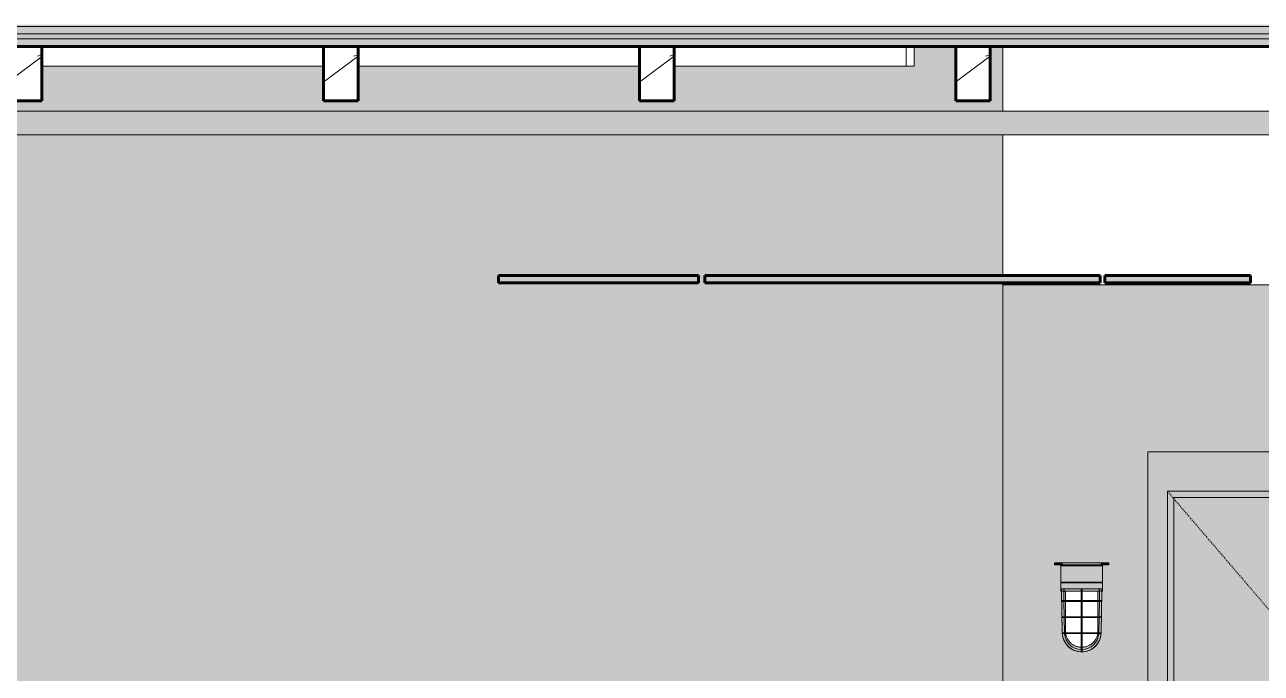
# Model space of a CAD drawing. Header units: inches. Extents: x -3547 to 1646, y 123 to 485.
# Drawn here: x -1621 to -1495.8, y 201.6 to 267.2 of the extents above; entities that cross this region are included whole.
import ezdxf

# ---------------------------------------------------------------- set-up
doc = ezdxf.new("R2010")
doc.units = ezdxf.units.IN
doc.header["$MEASUREMENT"] = 0
doc.linetypes.add('Dash 1_16_', pattern=[0.125, 0.0625, -0.0625])
for name, color, linetype, lineweight in [('0-2', 7, 'Continuous', 9), ('0-3', 50, 'Continuous', 5), ('A-CLNG', 13, 'Continuous', 18), ('A-CLNG-2', 13, 'Continuous', 60), ('A-DOOR', 31, 'Continuous', 18), ('A-DOOR-2', 31, 'Dash 1_16_', 9), ('A-DOOR-FRAM', 31, 'Continuous', 9), ('A-DOOR-FRAM-1', 31, 'Continuous', 18), ('A-FLOR-1', 8, 'Continuous', 5), ('A-FLOR-2', 250, 'Continuous', 60), ('A-FLOR-3', 10, 'Continuous', 18), ('A-FLOR-MCUT-1', 10, 'Continuous', 18), ('A-FLOR-PATT-1', 7, 'Continuous', 9), ('A-FLOR-PATT-3', 253, 'Continuous', 9), ('E-LITE-EQPM', 33, 'Continuous', 9), ('I-WALL', 2, 'Continuous', 18), ('I-WALL-1', 2, 'Continuous', 5), ('P-PIPE', 3, 'Continuous', 9), ('P-PIPE-1', 3, 'Continuous', 5), ('S-BEAM', 12, 'Continuous', 9), ('S-BEAM-1', 250, 'Continuous', 60)]:
    doc.layers.add(name, color=color, linetype=linetype, lineweight=lineweight)
pattern_1 = [(0, (0.359, 0), (0, 2.399), []), (315, (0.359, 0), (2.3985062, 0), [3.393, -3.393]), (45, (0.359, 0), (2.3985062, 0), [3.393, -3.393])]
pattern_2 = [(216.87, (3.558, 7.997), (23.9897714, 15.99364286), [3.998, -35.986]), (206.565, (8.356, 5.598), (-7.9970807, -7.996619), [8.941, -8.941]), (198.435, (8.356, 1.599), (-15.9938446, -7.9970983), [5.058, -20.23])]

# ---------------------------------------------------------------- blocks, each defined once
blk = doc.blocks.new('CTR - 1st Phase - Shell_rvt-2-INTERIOR ELEVATION - CORRIDOR WEST _202_W_ - 2ND FLOOR - WEST WALL2')
at = {"layer": 'A-FLOR-1'}
blk.add_hatch(color=256, dxfattribs=at).paths.add_polyline_path([(2916.39, 265.75), (3498.95, 265.75), (3498.95, 266.25), (2449.58, 266.25), (2449.58, 265.75), (2908.19, 265.75)], flags=0)
at = {"layer": 'A-FLOR-PATT-1'}
h = blk.add_hatch(dxfattribs=at)
h.set_pattern_fill('FP_10', color=256, style=0, pattern_type=2)
h.set_pattern_definition(pattern_1)
h.paths.add_polyline_path([(3466.13, 267), (3498.95, 267), (3498.95, 267.18), (2449.58, 267.18), (2449.58, 267), (3457.92, 267)], flags=0)
h = blk.add_hatch(dxfattribs=at)
h.set_pattern_fill('FP_10', color=256, style=0, pattern_type=2)
h.set_pattern_definition(pattern_1)
h.paths.add_polyline_path([(2449.58, 265), (3498.95, 265), (3498.95, 265.75), (2449.58, 265.75)], flags=0)
at = {"layer": 'A-FLOR-PATT-3'}
h = blk.add_hatch(dxfattribs=at)
h.set_pattern_fill('FP_11', color=256, style=0, pattern_type=2)
h.set_pattern_definition([(0, (0.359, 0), (7.68, 1.92), [0.634, -5.126, 0.634, -5.126, -30.72]), (0, (0.359, 0), (7.68, 1.92), [-11.52, 0.634, -10.886, 0.634, -5.126, -13.44]), (0, (0.359, 0), (7.68, 1.92), [-28.8, 0.634, -3.206, 0.634, -8.966]), (120, (3.239, 0.96), (-5.5027688, 5.6910751), [0.634, -5.126, 0.634, -5.126, -30.72]), (120, (3.239, 0.96), (-5.5027688, 5.6910751), [-11.52, 0.634, -10.886, 0.634, -5.126, -13.44]), (120, (3.239, 0.96), (-5.5027688, 5.6910751), [-28.8, 0.634, -3.206, 0.634, -8.966]), (240, (4.199, 4.8), (-2.1772312, -7.6110751), [0.634, -5.126, 0.634, -5.126, -30.72]), (240, (4.199, 4.8), (-2.1772312, -7.6110751), [-11.52, 0.634, -10.886, 0.634, -5.126, -13.44]), (240, (4.199, 4.8), (-2.1772312, -7.6110751), [-28.8, 0.634, -3.206, 0.634, -8.966])])
h.paths.add_polyline_path([(2449.58, 266.25), (3498.95, 266.25), (3498.95, 267), (2449.58, 267)], flags=0)
at = {"layer": 'A-FLOR-2'}
blk.add_line((2449.58, 265), (3498.95, 265), dxfattribs=at)
at = {"layer": 'A-FLOR-3'}
for p, q in [((3066.37, 265), (3066.37, 263)), ((3198.1, 240.87), (3076.15, 240.87))]:
    blk.add_line(p, q, dxfattribs=at)
at = {"layer": 'A-FLOR-MCUT-1'}
for p, q in [((3498.95, 267), (2449.58, 267)), ((3498.95, 266.25), (2449.58, 266.25)), ((3498.95, 265.75), (2449.58, 265.75))]:
    blk.add_line(p, q, dxfattribs=at)
blk = doc.blocks.new('LVL-Laminated Veneer Lumber - 4X6 S_ PINE - NO_ 1-1619295-INTERIOR ELEVATION - CORRIDOR WEST _202_W_ - 2ND FLOOR - WEST WALL2')
at = {"layer": 'S-BEAM'}
h = blk.add_hatch(dxfattribs=at)
h.set_pattern_fill('FP_14', color=256, style=0, pattern_type=2)
h.set_pattern_definition(pattern_2)
h.paths.add_polyline_path([(3071.37, 259.5), (3074.87, 259.5), (3074.87, 265), (3071.37, 265), (3071.37, 263.94)], flags=0)
at = {"layer": 'S-BEAM-1'}
for p, q in [((3074.87, 265), (3071.37, 265)), ((3071.37, 265), (3071.37, 259.5)), ((3074.87, 259.5), (3074.87, 265)), ((3071.37, 259.5), (3074.87, 259.5))]:
    blk.add_line(p, q, dxfattribs=at)
blk = doc.blocks.new('LVL-Laminated Veneer Lumber - 4X6 S_ PINE - NO_ 1-V32-INTERIOR ELEVATION - CORRIDOR WEST _202_W_ - 2ND FLOOR - WEST WALL2')
at = {"layer": 'S-BEAM'}
h = blk.add_hatch(dxfattribs=at)
h.set_pattern_fill('FP_14', color=256, style=0, pattern_type=2)
h.set_pattern_definition(pattern_2)
h.paths.add_polyline_path([(3039.37, 259.5), (3042.87, 259.5), (3042.87, 265), (3039.37, 265), (3039.37, 263)], flags=0)
at = {"layer": 'S-BEAM-1'}
for p, q in [((3042.87, 265), (3039.37, 265)), ((3039.37, 265), (3039.37, 259.5)), ((3042.87, 259.5), (3042.87, 265)), ((3039.37, 259.5), (3042.87, 259.5))]:
    blk.add_line(p, q, dxfattribs=at)
blk = doc.blocks.new('LVL-Laminated Veneer Lumber - 4X6 S_ PINE - NO_ 1-V33-INTERIOR ELEVATION - CORRIDOR WEST _202_W_ - 2ND FLOOR - WEST WALL2')
at = {"layer": 'S-BEAM'}
h = blk.add_hatch(dxfattribs=at)
h.set_pattern_fill('FP_14', color=256, style=0, pattern_type=2)
h.set_pattern_definition(pattern_2)
h.paths.add_polyline_path([(3010.87, 259.5), (3010.87, 265), (3007.37, 265), (3007.37, 259.5)], flags=0)
at = {"layer": 'S-BEAM-1'}
for p, q in [((3010.87, 265), (3007.37, 265)), ((3007.37, 265), (3007.37, 259.5)), ((3010.87, 259.5), (3010.87, 265)), ((3007.37, 259.5), (3010.87, 259.5))]:
    blk.add_line(p, q, dxfattribs=at)
blk = doc.blocks.new('LVL-Laminated Veneer Lumber - 4X6 S_ PINE - NO_ 1-V34-INTERIOR ELEVATION - CORRIDOR WEST _202_W_ - 2ND FLOOR - WEST WALL2')
at = {"layer": 'S-BEAM'}
h = blk.add_hatch(dxfattribs=at)
h.set_pattern_fill('FP_14', color=256, style=0, pattern_type=2)
h.set_pattern_definition(pattern_2)
h.paths.add_polyline_path([(2978.87, 259.5), (2978.87, 265), (2975.37, 265), (2975.37, 259.5)], flags=0)
at = {"layer": 'S-BEAM-1'}
for p, q in [((2978.87, 265), (2975.37, 265)), ((2975.37, 265), (2975.37, 259.5)), ((2978.87, 259.5), (2978.87, 265)), ((2975.37, 259.5), (2978.87, 259.5))]:
    blk.add_line(p, q, dxfattribs=at)
blk = doc.blocks.new('CTR - 1st Phase - Structure_rvt-2-INTERIOR ELEVATION - CORRIDOR WEST _202_W_ - 2ND FLOOR - WEST WALL2')
at = {"layer": '0-2'}
for name in ['LVL-Laminated Veneer Lumber - 4X6 S_ PINE - NO_ 1-V34-INTERIOR ELEVATION - CORRIDOR WEST _202_W_ - 2ND FLOOR - WEST WALL2', 'LVL-Laminated Veneer Lumber - 4X6 S_ PINE - NO_ 1-V33-INTERIOR ELEVATION - CORRIDOR WEST _202_W_ - 2ND FLOOR - WEST WALL2', 'LVL-Laminated Veneer Lumber - 4X6 S_ PINE - NO_ 1-V32-INTERIOR ELEVATION - CORRIDOR WEST _202_W_ - 2ND FLOOR - WEST WALL2', 'LVL-Laminated Veneer Lumber - 4X6 S_ PINE - NO_ 1-1619295-INTERIOR ELEVATION - CORRIDOR WEST _202_W_ - 2ND FLOOR - WEST WALL2']:
    blk.add_blockref(name, (0, 0), dxfattribs=at)
blk = doc.blocks.new('Lighting-Flood-Cooper-All-Pro-VT1730-LED - Lighting-Flood-Cooper-All-Pro-VT1730-LED-V46-INTERIOR ELEVATION - CORRIDOR WEST _202_W_ - 2ND FLOOR - WEST WALL2')
at = {"layer": 'E-LITE-EQPM'}
for points in [[(3081.46, 212.56), (3081.57, 212.56), (3081.57, 212.75), (3081.38, 212.75), (3081.39, 212.56), (3081.42, 212.56)], [(3081.67, 212.56), (3081.78, 212.56), (3081.78, 212.75), (3081.57, 212.75), (3081.57, 212.56)], [(3082.02, 212.56), (3082.14, 212.56), (3082.12, 212.75), (3081.78, 212.75), (3081.78, 212.56), (3081.92, 212.56)], [(3082.02, 210.81), (3086.22, 210.81), (3086.22, 212.44), (3082.02, 212.44), (3082.02, 211.83)], [(3084.59, 212.44), (3086.16, 212.44), (3086.16, 212.56), (3082.09, 212.56), (3082.09, 212.44), (3084.58, 212.44)], [(3085.72, 212.56), (3086.11, 212.56), (3086.1, 212.75), (3082.14, 212.75), (3082.15, 212.56), (3085.62, 212.56)], [(3086.11, 212.56), (3086.47, 212.56), (3086.47, 212.75), (3086.11, 212.75), (3086.11, 212.6)], [(3086.57, 212.56), (3086.68, 212.56), (3086.68, 212.75), (3086.47, 212.75), (3086.47, 212.56)], [(3086.74, 212.56), (3086.87, 212.56), (3086.86, 212.75), (3086.68, 212.75), (3086.68, 212.56)], [(3085.94, 210.12), (3086.22, 210.12), (3086.22, 210.75), (3082.02, 210.75), (3082.02, 210.12), (3085.93, 210.12)], [(3084.44, 210.75), (3086.19, 210.75), (3086.19, 210.81), (3082.05, 210.81), (3082.05, 210.75), (3084.21, 210.75)], [(3082.16, 205.68), (3082.21, 205.69), (3082.11, 210.12), (3082.09, 210.12), (3082.14, 207.07), (3082.15, 206.58), (3082.16, 205.68)], [(3086.08, 205.68), (3086.14, 208.74), (3086.14, 209.22), (3086.15, 210.12), (3086.12, 210.12), (3086.05, 205.68), (3086.08, 205.68)], [(3085.61, 207.22), (3086.08, 207.24), (3086.06, 207.31), (3084.17, 207.29), (3084.12, 207.27), (3084.08, 207.3), (3084.07, 207.31), (3082.17, 207.3), (3082.16, 207.24), (3082.32, 207.22), (3082.42, 207.22), (3084.08, 207.22), (3084.1, 207.26), (3084.14, 207.27), (3084.17, 207.24), (3084.17, 207.22), (3085.59, 207.22)], [(3084.07, 203.75), (3084.41, 203.78), (3084.7, 203.84), (3084.98, 203.95), (3085.39, 204.22), (3085.62, 204.46), (3085.84, 204.77), (3085.95, 205.02), (3086.01, 205.16), (3086.06, 205.45), (3086.06, 205.68), (3086.05, 205.66), (3086.03, 205.61), (3086.02, 205.6), (3085.81, 204.83), (3085.31, 204.21), (3084.55, 203.84), (3084.15, 203.83), (3084.11, 203.77), (3084.09, 203.78), (3084.09, 203.84), (3084.08, 203.84), (3083.7, 203.84), (3082.94, 204.21), (3082.41, 204.86), (3082.21, 205.61), (3082.19, 205.62), (3082.18, 205.68), (3082.17, 205.68), (3082.22, 205.28), (3082.24, 205.16), (3082.47, 204.66), (3082.82, 204.25), (3083.06, 204.07), (3083.3, 203.93), (3083.81, 203.78), (3084.02, 203.76)], [(3085.73, 205.6), (3086.05, 205.62), (3086.03, 205.69), (3084.16, 205.67), (3084.14, 205.65), (3084.1, 205.65), (3084.09, 205.69), (3084.08, 205.69), (3082.2, 205.67), (3082.2, 205.61), (3082.67, 205.6), (3084.08, 205.6), (3084.1, 205.64), (3084.16, 205.63), (3084.17, 205.6), (3085.7, 205.6)]]:
    blk.add_hatch(color=256, dxfattribs=at).paths.add_polyline_path(points, flags=0)
h = blk.add_hatch(color=256, dxfattribs=at)
h.paths.add_polyline_path([(3084.55, 203.84), (3085.31, 204.21), (3085.85, 204.9), (3086.02, 205.61), (3085.83, 205.6), (3085.62, 204.83), (3084.98, 204.21), (3084.17, 203.99), (3084.17, 203.84)], flags=0)
h.paths.add_polyline_path([(3083.7, 203.84), (3084.08, 203.84), (3084.08, 203.99), (3083.27, 204.21), (3082.62, 204.86), (3082.39, 205.6), (3082.23, 205.61), (3082.41, 204.86), (3082.94, 204.21), (3083.57, 203.91)], flags=0)
h.paths.add_polyline_path([(3082.21, 205.69), (3082.29, 205.69), (3082.39, 205.69), (3082.36, 207.23), (3082.25, 207.23), (3082.18, 207.22), (3082.21, 205.69)], flags=0)
h.paths.add_polyline_path([(3086.04, 205.69), (3086.07, 207.24), (3085.88, 207.22), (3085.88, 205.69), (3086.04, 205.69)], flags=0)
h.paths.add_polyline_path([(3082.18, 207.31), (3082.26, 207.31), (3082.36, 207.31), (3082.33, 208.85), (3082.23, 208.85), (3082.15, 208.85), (3082.18, 207.31)], flags=0)
h.paths.add_polyline_path([(3086.07, 207.31), (3086.09, 208.86), (3085.91, 208.85), (3085.89, 207.31), (3086.06, 207.31)], flags=0)
h.paths.add_polyline_path([(3082.15, 208.94), (3082.23, 208.94), (3082.33, 208.94), (3082.31, 210.12), (3082.13, 210.12), (3082.15, 208.94)], flags=0)
h.paths.add_polyline_path([(3086.1, 208.94), (3086.12, 210.12), (3085.93, 210.12), (3085.91, 208.94), (3086.08, 208.94)], flags=0)
h = blk.add_hatch(color=256, dxfattribs=at)
h.paths.add_polyline_path([(3085.86, 209.9), (3085.89, 209.9), (3085.89, 210.12), (3084.16, 210.12), (3084.18, 209.9), (3085.77, 209.9)], flags=0)
h.paths.add_polyline_path([(3082.5, 209.9), (3084.08, 209.9), (3084.08, 210.12), (3082.36, 210.12), (3082.36, 209.9), (3082.47, 209.9)], flags=0)
h = blk.add_hatch(color=256, dxfattribs=at)
h.paths.add_polyline_path([(3084.12, 205.68), (3084.16, 205.69), (3084.17, 206.45), (3084.16, 207.26), (3084.12, 207.27), (3084.08, 207.25), (3084.1, 205.68), (3084.11, 205.68)], flags=0)
h.paths.add_polyline_path([(3084.13, 207.27), (3084.17, 207.3), (3084.15, 208.88), (3084.15, 208.9), (3084.17, 208.94), (3084.15, 210.12), (3084.09, 210.11), (3084.08, 209.36), (3084.1, 208.9), (3084.09, 208.88), (3084.08, 208.84), (3084.1, 207.28), (3084.12, 207.27)], flags=0)
h = blk.add_hatch(color=256, dxfattribs=at)
h.paths.add_polyline_path([(3082.56, 208.85), (3084.08, 208.85), (3084.1, 208.89), (3084.09, 208.91), (3084.03, 208.94), (3082.15, 208.94), (3082.14, 208.86), (3082.3, 208.85), (3082.39, 208.85), (3082.55, 208.85)], flags=0)
h.paths.add_polyline_path([(3085.91, 208.85), (3086.11, 208.86), (3086.08, 208.94), (3084.17, 208.92), (3084.15, 208.88), (3084.17, 208.85), (3085.91, 208.85)], flags=0)
h = blk.add_hatch(color=256, dxfattribs=at)
h.paths.add_polyline_path([(3084.13, 203.76), (3084.17, 203.96), (3084.15, 205.47), (3084.15, 205.64), (3084.09, 205.63), (3084.08, 205.6), (3084.08, 203.84), (3084.11, 203.83), (3084.11, 203.77), (3084.12, 203.76)], flags=0)
h.paths.add_polyline_path([(3084.12, 205.64), (3084.15, 205.65), (3084.15, 205.68), (3084.09, 205.66), (3084.12, 205.65)], flags=0)
for p, q in [((3081.37, 212.75), (3081.37, 212.56)), ((3081.38, 212.75), (3081.57, 212.75)), ((3081.57, 212.56), (3081.38, 212.56)), ((3081.57, 212.75), (3081.78, 212.75)), ((3081.57, 212.75), (3081.57, 212.56)), ((3081.78, 212.56), (3081.57, 212.56)), ((3081.78, 212.75), (3082.14, 212.75)), ((3082.14, 212.56), (3081.78, 212.56)), ((3082.02, 209.9), (3082.02, 212.75)), ((3082.02, 212.75), (3086.22, 212.75)), ((3082.02, 212.44), (3082.02, 210.81)), ((3082.02, 212.44), (3086.22, 212.44)), ((3082.09, 212.56), (3082.09, 212.44)), ((3082.14, 212.75), (3086.11, 212.75)), ((3082.14, 212.56), (3082.14, 212.75)), ((3086.11, 212.56), (3082.14, 212.56)), ((3086.11, 212.75), (3086.47, 212.75)), ((3086.11, 212.75), (3086.11, 212.56)), ((3086.47, 212.56), (3086.11, 212.56)), ((3086.16, 212.44), (3086.16, 212.56)), ((3086.22, 212.75), (3086.22, 209.9)), ((3086.22, 210.81), (3086.22, 212.44)), ((3086.47, 212.75), (3086.68, 212.75)), ((3086.68, 212.56), (3086.47, 212.56)), ((3086.68, 212.75), (3086.87, 212.75)), ((3086.68, 212.75), (3086.68, 212.56)), ((3086.87, 212.56), (3086.68, 212.56)), ((3086.87, 212.56), (3086.87, 212.75)), ((3082.02, 210.81), (3086.22, 210.81)), ((3082.02, 210.75), (3082.02, 210.12)), ((3082.02, 210.75), (3086.22, 210.75)), ((3082.05, 210.81), (3082.05, 210.75)), ((3086.19, 210.75), (3086.19, 210.81)), ((3086.22, 210.12), (3086.22, 210.75)), ((3082.02, 210.12), (3086.22, 210.12)), ((3086.22, 209.9), (3082.02, 209.9)), ((3082.08, 210.12), (3082.16, 205.68)), ((3082.09, 209.9), (3082.16, 205.68)), ((3082.31, 210.12), (3082.33, 208.94)), ((3082.36, 210.12), (3082.36, 209.9)), ((3082.36, 209.9), (3084.08, 209.9)), ((3082.47, 209.9), (3082.47, 205.87)), ((3084.08, 210.13), (3084.08, 205.68)), ((3084.17, 205.68), (3084.17, 210.13)), ((3084.17, 209.9), (3085.89, 209.9)), ((3085.77, 205.87), (3085.77, 209.9)), ((3085.89, 209.9), (3085.89, 210.12)), ((3085.93, 210.12), (3085.91, 208.94)), ((3086.09, 205.68), (3086.16, 210.12)), ((3086.16, 209.9), (3086.09, 205.68)), ((3082.28, 208.85), (3082.3, 208.85)), ((3082.33, 208.85), (3082.36, 207.31)), ((3085.91, 208.85), (3085.89, 207.31)), ((3082.3, 207.22), (3082.32, 207.22)), ((3082.36, 207.23), (3082.39, 205.69)), ((3085.88, 207.22), (3085.86, 205.69)), ((3082.33, 205.6), (3082.35, 205.6)), ((3084.08, 205.6), (3084.08, 205.3)), ((3084.08, 203.99), (3084.08, 204.21)), ((3084.17, 204.21), (3084.17, 203.99)), ((3084.08, 203.84), (3084.08, 203.98)), ((3084.17, 203.98), (3084.17, 203.84))]:
    blk.add_line(p, q, dxfattribs=at)
at = {"layer": 'E-LITE-EQPM', "flags": 128}
for points in [[(3082.15, 208.85), (3082.15, 208.85), (3082.15, 208.85), (3082.15, 208.85), (3082.14, 208.85), (3082.14, 208.85), (3082.14, 208.85), (3082.14, 208.85), (3082.14, 208.85), (3082.14, 208.85), (3082.13, 208.85), (3082.13, 208.85), (3082.13, 208.85), (3082.13, 208.85), (3082.13, 208.85), (3082.13, 208.85), (3082.12, 208.86), (3082.12, 208.86), (3082.12, 208.86), (3082.12, 208.86), (3082.12, 208.86), (3082.12, 208.86), (3082.12, 208.86), (3082.11, 208.86), (3082.11, 208.87), (3082.11, 208.87), (3082.11, 208.87), (3082.11, 208.87), (3082.11, 208.87), (3082.11, 208.87), (3082.11, 208.88), (3082.11, 208.88), (3082.11, 208.88), (3082.11, 208.88), (3082.11, 208.88), (3082.11, 208.88), (3082.11, 208.89), (3082.1, 208.89), (3082.1, 208.89), (3082.1, 208.89), (3082.1, 208.89), (3082.1, 208.9), (3082.1, 208.9), (3082.11, 208.9), (3082.11, 208.9), (3082.11, 208.9), (3082.11, 208.91), (3082.11, 208.91), (3082.11, 208.91), (3082.11, 208.91), (3082.11, 208.91), (3082.11, 208.91), (3082.11, 208.92), (3082.11, 208.92), (3082.11, 208.92), (3082.11, 208.92), (3082.12, 208.92), (3082.12, 208.92), (3082.12, 208.92), (3082.12, 208.93), (3082.12, 208.93), (3082.12, 208.93), (3082.12, 208.93), (3082.12, 208.93), (3082.13, 208.93), (3082.13, 208.93), (3082.13, 208.93), (3082.13, 208.93), (3082.13, 208.94), (3082.13, 208.94), (3082.14, 208.94), (3082.14, 208.94), (3082.14, 208.94), (3082.14, 208.94), (3082.14, 208.94), (3082.15, 208.94), (3082.15, 208.94), (3082.15, 208.94), (3082.15, 208.94), (3082.15, 208.94)], [(3082.15, 208.94), (3082.15, 208.94), (3082.16, 208.94), (3082.17, 208.94), (3082.18, 208.94), (3082.19, 208.94), (3082.21, 208.94)], [(3086.1, 208.94), (3086.09, 208.94), (3086.09, 208.94), (3086.08, 208.94), (3086.07, 208.94), (3086.06, 208.94), (3086.04, 208.94), (3086.02, 208.94), (3086, 208.94), (3085.97, 208.94), (3085.94, 208.94), (3085.91, 208.94), (3085.87, 208.94), (3085.84, 208.94), (3085.79, 208.94), (3085.75, 208.94), (3085.71, 208.94), (3085.66, 208.94), (3085.61, 208.94), (3085.55, 208.94), (3085.5, 208.94), (3085.44, 208.94), (3085.38, 208.94), (3085.32, 208.94), (3085.25, 208.94), (3085.19, 208.94), (3085.12, 208.94), (3085.05, 208.94), (3084.98, 208.94), (3084.91, 208.94), (3084.84, 208.94), (3084.76, 208.94), (3084.69, 208.94), (3084.61, 208.94), (3084.54, 208.94), (3084.46, 208.94), (3084.38, 208.94), (3084.3, 208.94), (3084.22, 208.94), (3084.15, 208.94), (3084.07, 208.94), (3083.99, 208.94), (3083.91, 208.94), (3083.83, 208.94), (3083.75, 208.94), (3083.68, 208.94), (3083.6, 208.94), (3083.52, 208.94), (3083.45, 208.94), (3083.38, 208.94), (3083.3, 208.94), (3083.23, 208.94), (3083.16, 208.94), (3083.09, 208.94), (3083.03, 208.94), (3082.96, 208.94), (3082.9, 208.94), (3082.84, 208.94), (3082.78, 208.94), (3082.72, 208.94), (3082.67, 208.94), (3082.62, 208.94), (3082.57, 208.94), (3082.52, 208.94), (3082.48, 208.94), (3082.43, 208.94), (3082.39, 208.94), (3082.36, 208.94), (3082.32, 208.94), (3082.29, 208.94), (3082.27, 208.94), (3082.24, 208.94), (3082.22, 208.94), (3082.2, 208.94), (3082.18, 208.94), (3082.17, 208.94), (3082.16, 208.94), (3082.16, 208.94), (3082.15, 208.94), (3082.15, 208.94)], [(3082.22, 208.85), (3082.2, 208.85), (3082.18, 208.85), (3082.17, 208.85), (3082.16, 208.85), (3082.16, 208.85), (3082.15, 208.85), (3082.15, 208.85)], [(3082.15, 208.85), (3082.15, 208.85), (3082.16, 208.85), (3082.17, 208.85), (3082.18, 208.85), (3082.19, 208.85), (3082.21, 208.85), (3082.23, 208.85), (3082.25, 208.85), (3082.28, 208.85), (3082.31, 208.85), (3082.34, 208.85), (3082.37, 208.85), (3082.41, 208.85), (3082.45, 208.85), (3082.5, 208.85), (3082.54, 208.85), (3082.59, 208.85), (3082.64, 208.85), (3082.69, 208.85), (3082.75, 208.85), (3082.81, 208.85), (3082.87, 208.85), (3082.93, 208.85), (3082.99, 208.85), (3083.06, 208.85), (3083.13, 208.85), (3083.19, 208.85), (3083.26, 208.85), (3083.34, 208.85), (3083.41, 208.85), (3083.48, 208.85), (3083.56, 208.85), (3083.63, 208.85), (3083.71, 208.85), (3083.79, 208.85), (3083.87, 208.85), (3083.94, 208.85), (3084.02, 208.85), (3084.1, 208.85), (3084.18, 208.85), (3084.26, 208.85), (3084.34, 208.85), (3084.42, 208.85), (3084.49, 208.85), (3084.57, 208.85), (3084.65, 208.85), (3084.72, 208.85), (3084.8, 208.85), (3084.87, 208.85), (3084.94, 208.85), (3085.02, 208.85), (3085.09, 208.85), (3085.15, 208.85), (3085.22, 208.85), (3085.28, 208.85), (3085.35, 208.85), (3085.41, 208.85), (3085.47, 208.85), (3085.52, 208.85), (3085.58, 208.85), (3085.63, 208.85), (3085.68, 208.85), (3085.73, 208.85), (3085.77, 208.85), (3085.81, 208.85), (3085.85, 208.85), (3085.89, 208.85), (3085.92, 208.85), (3085.95, 208.85), (3085.98, 208.85), (3086.01, 208.85), (3086.03, 208.85), (3086.05, 208.85), (3086.06, 208.85), (3086.08, 208.85), (3086.09, 208.85), (3086.09, 208.85), (3086.1, 208.85), (3086.1, 208.85)], [(3086.1, 208.85), (3086.09, 208.85), (3086.09, 208.85), (3086.08, 208.85), (3086.07, 208.85), (3086.06, 208.85), (3086.04, 208.85), (3086.02, 208.85)], [(3086.03, 208.94), (3086.05, 208.94), (3086.06, 208.94), (3086.08, 208.94), (3086.09, 208.94), (3086.09, 208.94), (3086.1, 208.94), (3086.1, 208.94)], [(3086.1, 208.94), (3086.1, 208.94), (3086.1, 208.94), (3086.1, 208.94), (3086.1, 208.94), (3086.11, 208.94), (3086.11, 208.94), (3086.11, 208.94), (3086.11, 208.94), (3086.11, 208.94), (3086.11, 208.94), (3086.12, 208.94), (3086.12, 208.93), (3086.12, 208.93), (3086.12, 208.93), (3086.12, 208.93), (3086.12, 208.93), (3086.13, 208.93), (3086.13, 208.93), (3086.13, 208.93), (3086.13, 208.93), (3086.13, 208.92), (3086.13, 208.92), (3086.13, 208.92), (3086.13, 208.92), (3086.14, 208.92), (3086.14, 208.92), (3086.14, 208.91), (3086.14, 208.91), (3086.14, 208.91), (3086.14, 208.91), (3086.14, 208.91), (3086.14, 208.91), (3086.14, 208.9), (3086.14, 208.9), (3086.14, 208.9), (3086.14, 208.9), (3086.14, 208.9), (3086.14, 208.9), (3086.14, 208.89), (3086.14, 208.89), (3086.14, 208.89), (3086.14, 208.89), (3086.14, 208.89), (3086.14, 208.88), (3086.14, 208.88), (3086.14, 208.88), (3086.14, 208.88), (3086.14, 208.88), (3086.14, 208.87), (3086.14, 208.87), (3086.14, 208.87), (3086.14, 208.87), (3086.14, 208.87), (3086.13, 208.87), (3086.13, 208.87), (3086.13, 208.86), (3086.13, 208.86), (3086.13, 208.86), (3086.13, 208.86), (3086.13, 208.86), (3086.13, 208.86), (3086.12, 208.86), (3086.12, 208.85), (3086.12, 208.85), (3086.12, 208.85), (3086.12, 208.85), (3086.12, 208.85), (3086.11, 208.85), (3086.11, 208.85), (3086.11, 208.85), (3086.11, 208.85), (3086.11, 208.85), (3086.11, 208.85), (3086.1, 208.85), (3086.1, 208.85), (3086.1, 208.85), (3086.1, 208.85), (3086.1, 208.85), (3086.1, 208.85)], [(3082.18, 207.22), (3082.18, 207.22), (3082.18, 207.22), (3082.17, 207.22), (3082.17, 207.22), (3082.17, 207.22), (3082.17, 207.22), (3082.17, 207.22), (3082.16, 207.22), (3082.16, 207.22), (3082.16, 207.22), (3082.16, 207.23), (3082.16, 207.23), (3082.16, 207.23), (3082.15, 207.23), (3082.15, 207.23), (3082.15, 207.23), (3082.15, 207.23), (3082.15, 207.23), (3082.15, 207.23), (3082.15, 207.24), (3082.14, 207.24), (3082.14, 207.24), (3082.14, 207.24), (3082.14, 207.24), (3082.14, 207.24), (3082.14, 207.24), (3082.14, 207.25), (3082.14, 207.25), (3082.14, 207.25), (3082.14, 207.25), (3082.14, 207.25), (3082.13, 207.25), (3082.13, 207.26), (3082.13, 207.26), (3082.13, 207.26), (3082.13, 207.26), (3082.13, 207.26), (3082.13, 207.27), (3082.13, 207.27), (3082.13, 207.27), (3082.13, 207.27), (3082.13, 207.27), (3082.13, 207.27), (3082.13, 207.28), (3082.13, 207.28), (3082.13, 207.28), (3082.13, 207.28), (3082.14, 207.28), (3082.14, 207.29), (3082.14, 207.29), (3082.14, 207.29), (3082.14, 207.29), (3082.14, 207.29), (3082.14, 207.29), (3082.14, 207.3), (3082.14, 207.3), (3082.14, 207.3), (3082.15, 207.3), (3082.15, 207.3), (3082.15, 207.3), (3082.15, 207.3), (3082.15, 207.3), (3082.15, 207.31), (3082.15, 207.31), (3082.16, 207.31), (3082.16, 207.31), (3082.16, 207.31), (3082.16, 207.31), (3082.16, 207.31), (3082.16, 207.31), (3082.17, 207.31), (3082.17, 207.31), (3082.17, 207.31), (3082.17, 207.31), (3082.17, 207.31), (3082.17, 207.31), (3082.18, 207.31), (3082.18, 207.31), (3082.18, 207.31)], [(3082.18, 207.31), (3082.18, 207.31), (3082.19, 207.31), (3082.19, 207.31), (3082.2, 207.31), (3082.22, 207.31), (3082.24, 207.31), (3082.26, 207.31)], [(3086.07, 207.31), (3086.07, 207.31), (3086.06, 207.31), (3086.05, 207.31), (3086.04, 207.31), (3086.03, 207.31), (3086.01, 207.31), (3085.99, 207.31), (3085.97, 207.31), (3085.94, 207.31), (3085.91, 207.31), (3085.88, 207.31), (3085.85, 207.31), (3085.81, 207.31), (3085.77, 207.31), (3085.73, 207.31), (3085.68, 207.31), (3085.64, 207.31), (3085.59, 207.31), (3085.53, 207.31), (3085.48, 207.31), (3085.42, 207.31), (3085.36, 207.31), (3085.3, 207.31), (3085.24, 207.31), (3085.17, 207.31), (3085.11, 207.31), (3085.04, 207.31), (3084.97, 207.31), (3084.9, 207.31), (3084.83, 207.31), (3084.76, 207.31), (3084.68, 207.31), (3084.61, 207.31), (3084.53, 207.31), (3084.45, 207.31), (3084.38, 207.31), (3084.3, 207.31), (3084.22, 207.31), (3084.14, 207.31), (3084.07, 207.31), (3083.99, 207.31), (3083.91, 207.31), (3083.83, 207.31), (3083.76, 207.31), (3083.68, 207.31), (3083.61, 207.31), (3083.53, 207.31), (3083.46, 207.31), (3083.39, 207.31), (3083.31, 207.31), (3083.24, 207.31), (3083.18, 207.31), (3083.11, 207.31), (3083.04, 207.31), (3082.98, 207.31), (3082.92, 207.31), (3082.86, 207.31), (3082.8, 207.31), (3082.74, 207.31), (3082.69, 207.31), (3082.64, 207.31), (3082.59, 207.31), (3082.54, 207.31), (3082.5, 207.31), (3082.46, 207.31), (3082.42, 207.31), (3082.38, 207.31), (3082.35, 207.31), (3082.32, 207.31), (3082.29, 207.31), (3082.27, 207.31), (3082.25, 207.31), (3082.23, 207.31), (3082.21, 207.31), (3082.2, 207.31), (3082.19, 207.31), (3082.18, 207.31), (3082.18, 207.31), (3082.18, 207.31)], [(3082.25, 207.22), (3082.23, 207.22), (3082.21, 207.22), (3082.2, 207.22), (3082.19, 207.22), (3082.18, 207.22), (3082.18, 207.22), (3082.18, 207.22)], [(3082.18, 207.22), (3082.18, 207.22), (3082.19, 207.22), (3082.19, 207.22), (3082.2, 207.22), (3082.22, 207.22), (3082.24, 207.22), (3082.26, 207.22), (3082.28, 207.22), (3082.3, 207.22), (3082.33, 207.22), (3082.36, 207.22), (3082.4, 207.22), (3082.44, 207.22), (3082.48, 207.22), (3082.52, 207.22), (3082.56, 207.22), (3082.61, 207.22), (3082.66, 207.22), (3082.71, 207.22), (3082.77, 207.22), (3082.83, 207.22), (3082.89, 207.22), (3082.95, 207.22), (3083.01, 207.22), (3083.07, 207.22), (3083.14, 207.22), (3083.21, 207.22), (3083.28, 207.22), (3083.35, 207.22), (3083.42, 207.22), (3083.49, 207.22), (3083.57, 207.22), (3083.64, 207.22), (3083.72, 207.22), (3083.79, 207.22), (3083.87, 207.22), (3083.95, 207.22), (3084.03, 207.22), (3084.1, 207.22), (3084.18, 207.22), (3084.26, 207.22), (3084.34, 207.22), (3084.41, 207.22), (3084.49, 207.22), (3084.57, 207.22), (3084.64, 207.22), (3084.72, 207.22), (3084.79, 207.22), (3084.86, 207.22), (3084.93, 207.22), (3085, 207.22), (3085.07, 207.22), (3085.14, 207.22), (3085.2, 207.22), (3085.27, 207.22), (3085.33, 207.22), (3085.39, 207.22), (3085.45, 207.22), (3085.5, 207.22), (3085.56, 207.22), (3085.61, 207.22), (3085.66, 207.22), (3085.7, 207.22), (3085.75, 207.22), (3085.79, 207.22), (3085.83, 207.22), (3085.86, 207.22), (3085.9, 207.22), (3085.93, 207.22), (3085.96, 207.22), (3085.98, 207.22), (3086, 207.22), (3086.02, 207.22), (3086.04, 207.22), (3086.05, 207.22), (3086.06, 207.22), (3086.06, 207.22), (3086.07, 207.22), (3086.07, 207.22)], [(3086.07, 207.22), (3086.07, 207.22), (3086.06, 207.22), (3086.05, 207.22), (3086.04, 207.22), (3086.03, 207.22), (3086.01, 207.22), (3085.99, 207.22)], [(3086, 207.31), (3086.02, 207.31), (3086.04, 207.31), (3086.05, 207.31), (3086.06, 207.31), (3086.06, 207.31), (3086.07, 207.31), (3086.07, 207.31)], [(3086.07, 207.31), (3086.07, 207.31), (3086.07, 207.31), (3086.07, 207.31), (3086.08, 207.31), (3086.08, 207.31), (3086.08, 207.31), (3086.08, 207.31), (3086.08, 207.31), (3086.08, 207.31), (3086.09, 207.31), (3086.09, 207.31), (3086.09, 207.31), (3086.09, 207.31), (3086.09, 207.31), (3086.09, 207.31), (3086.1, 207.31), (3086.1, 207.3), (3086.1, 207.3), (3086.1, 207.3), (3086.1, 207.3), (3086.1, 207.3), (3086.1, 207.3), (3086.11, 207.3), (3086.11, 207.29), (3086.11, 207.29), (3086.11, 207.29), (3086.11, 207.29), (3086.11, 207.29), (3086.11, 207.29), (3086.11, 207.28), (3086.11, 207.28), (3086.11, 207.28), (3086.11, 207.28), (3086.11, 207.28), (3086.11, 207.28), (3086.11, 207.27), (3086.11, 207.27), (3086.11, 207.27), (3086.11, 207.27), (3086.11, 207.27), (3086.11, 207.26), (3086.11, 207.26), (3086.11, 207.26), (3086.11, 207.26), (3086.11, 207.26), (3086.11, 207.26), (3086.11, 207.25), (3086.11, 207.25), (3086.11, 207.25), (3086.11, 207.25), (3086.11, 207.25), (3086.11, 207.24), (3086.11, 207.24), (3086.11, 207.24), (3086.11, 207.24), (3086.1, 207.24), (3086.1, 207.24), (3086.1, 207.24), (3086.1, 207.23), (3086.1, 207.23), (3086.1, 207.23), (3086.1, 207.23), (3086.1, 207.23), (3086.09, 207.23), (3086.09, 207.23), (3086.09, 207.23), (3086.09, 207.23), (3086.09, 207.22), (3086.09, 207.22), (3086.08, 207.22), (3086.08, 207.22), (3086.08, 207.22), (3086.08, 207.22), (3086.08, 207.22), (3086.07, 207.22), (3086.07, 207.22), (3086.07, 207.22), (3086.07, 207.22), (3086.07, 207.22)], [(3082.21, 205.6), (3082.21, 205.6), (3082.21, 205.6), (3082.2, 205.6), (3082.2, 205.6), (3082.2, 205.6), (3082.2, 205.6), (3082.2, 205.6), (3082.2, 205.6), (3082.19, 205.6), (3082.19, 205.6), (3082.19, 205.6), (3082.19, 205.6), (3082.19, 205.6), (3082.19, 205.6), (3082.18, 205.6), (3082.18, 205.61), (3082.18, 205.61), (3082.18, 205.61), (3082.18, 205.61), (3082.18, 205.61), (3082.18, 205.61), (3082.17, 205.61), (3082.17, 205.61), (3082.17, 205.62), (3082.17, 205.62), (3082.17, 205.62), (3082.17, 205.62), (3082.17, 205.62), (3082.17, 205.62), (3082.17, 205.63), (3082.17, 205.63), (3082.17, 205.63), (3082.16, 205.63), (3082.16, 205.63), (3082.16, 205.63), (3082.16, 205.64), (3082.16, 205.64), (3082.16, 205.64), (3082.16, 205.64), (3082.16, 205.64), (3082.16, 205.65), (3082.16, 205.65), (3082.16, 205.65), (3082.16, 205.65), (3082.16, 205.65), (3082.17, 205.66), (3082.17, 205.66), (3082.17, 205.66), (3082.17, 205.66), (3082.17, 205.66), (3082.17, 205.66), (3082.17, 205.67), (3082.17, 205.67), (3082.17, 205.67), (3082.17, 205.67), (3082.17, 205.67), (3082.17, 205.67), (3082.18, 205.67), (3082.18, 205.68), (3082.18, 205.68), (3082.18, 205.68), (3082.18, 205.68), (3082.18, 205.68), (3082.18, 205.68), (3082.19, 205.68), (3082.19, 205.68), (3082.19, 205.68), (3082.19, 205.69), (3082.19, 205.69), (3082.19, 205.69), (3082.2, 205.69), (3082.2, 205.69), (3082.2, 205.69), (3082.2, 205.69), (3082.2, 205.69), (3082.21, 205.69), (3082.21, 205.69), (3082.21, 205.69), (3082.21, 205.69)], [(3086.09, 205.68), (3086.05, 205.33), (3085.95, 204.99), (3085.79, 204.68), (3085.58, 204.39), (3085.32, 204.16), (3085.02, 203.97), (3084.69, 203.83), (3084.35, 203.76), (3084, 203.75), (3083.65, 203.81), (3083.31, 203.93), (3083.01, 204.1), (3082.74, 204.32), (3082.51, 204.6), (3082.34, 204.9), (3082.22, 205.23), (3082.16, 205.68)], [(3082.21, 205.69), (3082.21, 205.69), (3082.22, 205.69), (3082.22, 205.69), (3082.23, 205.69), (3082.25, 205.69), (3082.27, 205.69), (3082.28, 205.69)], [(3086.04, 205.69), (3086.04, 205.69), (3086.03, 205.69), (3086.02, 205.69), (3086.01, 205.69), (3086, 205.69), (3085.98, 205.69), (3085.96, 205.69), (3085.94, 205.69), (3085.91, 205.69), (3085.89, 205.69), (3085.85, 205.69), (3085.82, 205.69), (3085.78, 205.69), (3085.74, 205.69), (3085.7, 205.69), (3085.66, 205.69), (3085.61, 205.69), (3085.56, 205.69), (3085.51, 205.69), (3085.46, 205.69), (3085.4, 205.69), (3085.34, 205.69), (3085.28, 205.69), (3085.22, 205.69), (3085.16, 205.69), (3085.09, 205.69), (3085.03, 205.69), (3084.96, 205.69), (3084.89, 205.69), (3084.82, 205.69), (3084.75, 205.69), (3084.67, 205.69), (3084.6, 205.69), (3084.52, 205.69), (3084.45, 205.69), (3084.37, 205.69), (3084.3, 205.69), (3084.22, 205.69), (3084.14, 205.69), (3084.07, 205.69), (3083.99, 205.69), (3083.92, 205.69), (3083.84, 205.69), (3083.76, 205.69), (3083.69, 205.69), (3083.61, 205.69), (3083.54, 205.69), (3083.47, 205.69), (3083.4, 205.69), (3083.33, 205.69), (3083.26, 205.69), (3083.19, 205.69), (3083.12, 205.69), (3083.06, 205.69), (3083, 205.69), (3082.94, 205.69), (3082.88, 205.69), (3082.82, 205.69), (3082.77, 205.69), (3082.71, 205.69), (3082.66, 205.69), (3082.61, 205.69), (3082.57, 205.69), (3082.52, 205.69), (3082.48, 205.69), (3082.45, 205.69), (3082.41, 205.69), (3082.38, 205.69), (3082.35, 205.69), (3082.32, 205.69), (3082.3, 205.69), (3082.28, 205.69), (3082.26, 205.69), (3082.24, 205.69), (3082.23, 205.69), (3082.22, 205.69), (3082.21, 205.69), (3082.21, 205.69), (3082.21, 205.69)], [(3082.3, 205.6), (3082.28, 205.6), (3082.26, 205.6), (3082.24, 205.6), (3082.23, 205.6), (3082.22, 205.6), (3082.21, 205.6), (3082.21, 205.6), (3082.21, 205.6)], [(3082.21, 205.6), (3082.21, 205.6), (3082.22, 205.6), (3082.22, 205.6), (3082.23, 205.6), (3082.25, 205.6), (3082.27, 205.6), (3082.28, 205.6), (3082.31, 205.6), (3082.33, 205.6), (3082.36, 205.6), (3082.39, 205.6), (3082.43, 205.6), (3082.46, 205.6), (3082.5, 205.6), (3082.54, 205.6), (3082.59, 205.6), (3082.64, 205.6), (3082.69, 205.6), (3082.74, 205.6), (3082.79, 205.6), (3082.85, 205.6), (3082.9, 205.6), (3082.96, 205.6), (3083.03, 205.6), (3083.09, 205.6), (3083.16, 205.6), (3083.22, 205.6), (3083.29, 205.6), (3083.36, 205.6), (3083.43, 205.6), (3083.5, 205.6), (3083.58, 205.6), (3083.65, 205.6), (3083.72, 205.6), (3083.8, 205.6), (3083.87, 205.6), (3083.95, 205.6), (3084.03, 205.6), (3084.1, 205.6), (3084.18, 205.6), (3084.26, 205.6), (3084.33, 205.6), (3084.41, 205.6), (3084.48, 205.6), (3084.56, 205.6), (3084.63, 205.6), (3084.71, 205.6), (3084.78, 205.6), (3084.85, 205.6), (3084.92, 205.6), (3084.99, 205.6), (3085.06, 205.6), (3085.12, 205.6), (3085.19, 205.6), (3085.25, 205.6), (3085.31, 205.6), (3085.37, 205.6), (3085.43, 205.6), (3085.48, 205.6), (3085.53, 205.6), (3085.59, 205.6), (3085.63, 205.6), (3085.68, 205.6), (3085.72, 205.6), (3085.76, 205.6), (3085.8, 205.6), (3085.84, 205.6), (3085.87, 205.6), (3085.9, 205.6), (3085.93, 205.6), (3085.95, 205.6), (3085.97, 205.6), (3085.99, 205.6), (3086.01, 205.6), (3086.02, 205.6), (3086.03, 205.6), (3086.03, 205.6), (3086.04, 205.6), (3086.04, 205.6)], [(3084.06, 204.22), (3083.99, 204.23), (3083.93, 204.23), (3083.86, 204.24), (3083.8, 204.25), (3083.73, 204.27), (3083.67, 204.29), (3083.6, 204.3), (3083.54, 204.33), (3083.48, 204.35), (3083.42, 204.38), (3083.36, 204.41), (3083.3, 204.44), (3083.25, 204.47), (3083.19, 204.51), (3083.14, 204.55), (3083.09, 204.59), (3083.04, 204.63), (3082.99, 204.68), (3082.94, 204.72), (3082.9, 204.77), (3082.85, 204.82), (3082.81, 204.87), (3082.77, 204.92), (3082.74, 204.98), (3082.7, 205.04), (3082.67, 205.09), (3082.64, 205.15), (3082.61, 205.21), (3082.59, 205.27), (3082.56, 205.34), (3082.54, 205.4), (3082.53, 205.46), (3082.51, 205.53), (3082.5, 205.59), (3082.49, 205.66), (3082.48, 205.72), (3082.48, 205.79), (3082.47, 205.85), (3082.47, 205.87)], [(3084.08, 205.68), (3084.08, 204.86), (3084.08, 204.21), (3084.08, 203.84)], [(3085.77, 205.87), (3085.77, 205.81), (3085.77, 205.74), (3085.76, 205.67), (3085.75, 205.61), (3085.74, 205.54), (3085.73, 205.48), (3085.71, 205.42), (3085.69, 205.35), (3085.67, 205.29), (3085.64, 205.23), (3085.62, 205.17), (3085.59, 205.11), (3085.56, 205.05), (3085.52, 204.99), (3085.49, 204.94), (3085.45, 204.89), (3085.41, 204.83), (3085.36, 204.78), (3085.32, 204.73), (3085.27, 204.69), (3085.23, 204.64), (3085.18, 204.6), (3085.12, 204.56), (3085.07, 204.52), (3085.02, 204.48), (3084.96, 204.45), (3084.9, 204.42), (3084.84, 204.39), (3084.78, 204.36), (3084.72, 204.33), (3084.66, 204.31), (3084.6, 204.29), (3084.53, 204.27), (3084.47, 204.26), (3084.4, 204.25), (3084.34, 204.24), (3084.27, 204.23), (3084.21, 204.22), (3084.14, 204.22)], [(3084.17, 203.84), (3084.17, 204.21), (3084.17, 204.86), (3084.17, 205.68)], [(3086.04, 205.6), (3086.04, 205.6), (3086.03, 205.6), (3086.02, 205.6), (3086.01, 205.6), (3086, 205.6), (3085.98, 205.6), (3085.96, 205.6)], [(3085.97, 205.69), (3085.99, 205.69), (3086.01, 205.69), (3086.02, 205.69), (3086.03, 205.69), (3086.03, 205.69), (3086.04, 205.69), (3086.04, 205.69)], [(3086.04, 205.69), (3086.04, 205.69), (3086.04, 205.69), (3086.04, 205.69), (3086.04, 205.69), (3086.05, 205.69), (3086.05, 205.69), (3086.05, 205.69), (3086.05, 205.69), (3086.05, 205.69), (3086.06, 205.69), (3086.06, 205.69), (3086.06, 205.68), (3086.06, 205.68), (3086.06, 205.68), (3086.06, 205.68), (3086.07, 205.68), (3086.07, 205.68), (3086.07, 205.68), (3086.07, 205.68), (3086.07, 205.68), (3086.07, 205.67), (3086.07, 205.67), (3086.07, 205.67), (3086.08, 205.67), (3086.08, 205.67), (3086.08, 205.67), (3086.08, 205.66), (3086.08, 205.66), (3086.08, 205.66), (3086.08, 205.66), (3086.08, 205.66), (3086.08, 205.66), (3086.08, 205.65), (3086.08, 205.65), (3086.08, 205.65), (3086.08, 205.65), (3086.08, 205.65), (3086.08, 205.65), (3086.08, 205.64), (3086.08, 205.64), (3086.08, 205.64), (3086.08, 205.64), (3086.08, 205.64), (3086.08, 205.63), (3086.08, 205.63), (3086.08, 205.63), (3086.08, 205.63), (3086.08, 205.63), (3086.08, 205.62), (3086.08, 205.62), (3086.08, 205.62), (3086.08, 205.62), (3086.08, 205.62), (3086.08, 205.62), (3086.08, 205.62), (3086.07, 205.61), (3086.07, 205.61), (3086.07, 205.61), (3086.07, 205.61), (3086.07, 205.61), (3086.07, 205.61), (3086.07, 205.61), (3086.06, 205.6), (3086.06, 205.6), (3086.06, 205.6), (3086.06, 205.6), (3086.06, 205.6), (3086.06, 205.6), (3086.05, 205.6), (3086.05, 205.6), (3086.05, 205.6), (3086.05, 205.6), (3086.05, 205.6), (3086.05, 205.6), (3086.04, 205.6), (3086.04, 205.6), (3086.04, 205.6), (3086.04, 205.6), (3086.04, 205.6)], [(3084.17, 203.8), (3084.17, 203.79), (3084.17, 203.78), (3084.17, 203.78), (3084.16, 203.77), (3084.16, 203.77), (3084.15, 203.76), (3084.15, 203.76), (3084.14, 203.75), (3084.13, 203.75), (3084.12, 203.75), (3084.11, 203.75), (3084.1, 203.76), (3084.09, 203.76), (3084.09, 203.77), (3084.08, 203.78), (3084.08, 203.79), (3084.08, 203.8)]]:
    blk.add_lwpolyline(points, dxfattribs=at)
at = {"layer": 'E-LITE-EQPM'}
for radius, start, end in [(1.96, 181, 359), (1.73, 184.0035, 268.3796), (1.73, 271.4952, 356.0325)]:
    blk.add_arc((3084.12, 205.71), radius, start, end, dxfattribs=at)
blk = doc.blocks.new('HOLLOW METAL - UNIT DOOR-2191978-INTERIOR ELEVATION - CORRIDOR WEST _202_W_ - 2ND FLOOR - WEST WALL2')
at = {"layer": 'A-DOOR'}
h = blk.add_hatch(color=256, dxfattribs=at)
h.paths.add_polyline_path([(3466.13, 136), (3492.9, 136), (3492.9, 219.38), (3458.15, 219.38), (3458.15, 136)], flags=0)
h.paths.add_polyline_path([(3460.38, 174.82), (3460.07, 174.86), (3459.79, 174.98), (3459.54, 175.16), (3459.36, 175.41), (3459.24, 175.69), (3459.2, 176), (3459.24, 176.31), (3459.36, 176.59), (3459.54, 176.84), (3459.79, 177.02), (3460.07, 177.14), (3460.38, 177.18), (3460.68, 177.14), (3461.03, 176.98), (3461.21, 176.84), (3461.4, 176.59), (3461.48, 176.39), (3465.2, 176.38), (3465.2, 175.61), (3461.48, 175.61), (3461.4, 175.41), (3461.21, 175.16), (3460.97, 174.98), (3460.68, 174.86)], flags=0)
at = {"layer": 'A-DOOR-FRAM-1'}
for points in [[(3493.52, 136), (3495.52, 136), (3495.52, 224), (3455.52, 224), (3455.52, 136), (3457.52, 136), (3457.52, 220), (3493.52, 220), (3493.52, 201.58)], [(3492.9, 136), (3493.52, 136), (3493.52, 220), (3457.52, 220), (3457.52, 136), (3458.15, 136), (3458.15, 219.38), (3492.9, 219.38), (3492.9, 201.58)]]:
    blk.add_hatch(color=256, dxfattribs=at).paths.add_polyline_path(points, flags=0)
at = {"layer": 'A-DOOR-2'}
blk.add_line((3457.52, 220), (3493.52, 178), dxfattribs=at)
at = {"layer": 'A-DOOR-FRAM'}
for p, q in [((3495.52, 224), (3455.52, 224)), ((3455.52, 224), (3455.52, 136)), ((3457.52, 220), (3493.52, 220)), ((3457.52, 136), (3457.52, 220)), ((3458.15, 219.38), (3492.9, 219.38)), ((3458.15, 136), (3458.15, 219.38))]:
    blk.add_line(p, q, dxfattribs=at)

msp = doc.modelspace()

# ---------------------------------------------------------------- hatches: boundary and pattern name
at = {"layer": 'A-CLNG'}
h = msp.add_hatch(color=256, dxfattribs=at)
h.paths.add_polyline_path([(-1530.96, 241.07), (-1512.13, 241.07), (-1512.13, 241.82), (-1552.13, 241.82), (-1552.13, 241.07), (-1542.23, 241.07)], flags=0)
h.paths.add_polyline_path([(-1496.88, 241.07), (-1496.88, 241.82), (-1511.63, 241.82), (-1511.63, 241.07), (-1509.41, 241.07)], flags=0)
h.paths.add_polyline_path([(-1558.64, 241.07), (-1552.79, 241.07), (-1552.79, 241.82), (-1573.01, 241.82), (-1573.01, 241.07)], flags=0)
at = {"layer": 'I-WALL'}
h = msp.add_hatch(color=256, dxfattribs=at)
h.paths.add_polyline_path([(-1794.21, 136), (-1530.96, 136), (-1530.96, 241.07), (-1552.13, 241.07), (-1552.13, 241.82), (-1530.96, 241.82), (-1530.96, 256.06), (-1794.21, 256.06), (-1794.21, 201.58)], flags=0)
h.paths.add_polyline_path([(-1552.79, 241.07), (-1573.01, 241.07), (-1573.01, 241.82), (-1552.79, 241.82)], flags=0)
h.paths.add_polyline_path([(-1638.64, 258.44), (-1530.96, 258.44), (-1530.96, 263), (-1555.24, 263), (-1555.24, 259.5), (-1558.74, 259.5), (-1558.74, 263), (-1587.24, 263), (-1587.24, 259.5), (-1590.74, 259.5), (-1590.74, 263), (-1619.24, 263), (-1619.24, 259.5), (-1622.74, 259.5), (-1622.74, 263), (-1651.24, 263), (-1651.24, 259.5), (-1654.74, 259.5), (-1654.74, 263), (-1683.24, 263), (-1683.24, 259.5), (-1686.74, 259.5), (-1686.74, 263), (-1715.24, 263), (-1715.24, 259.5), (-1718.74, 259.5), (-1718.74, 263), (-1747.24, 263), (-1747.24, 259.5), (-1750.74, 259.5), (-1750.74, 263), (-1779.24, 263), (-1779.24, 259.5), (-1782.74, 259.5), (-1782.74, 263), (-1794.21, 263), (-1794.21, 258.44), (-1640.69, 258.44)], flags=0)
h = msp.add_hatch(color=256, dxfattribs=at)
h.paths.add_polyline_path([(-1507.3, 136), (-1507.3, 224), (-1467.3, 224), (-1467.3, 136), (-1456.74, 136), (-1456.74, 240.87), (-1521.96, 240.87), (-1521.96, 136)], flags=0)
h.paths.add_polyline_path([(-1514.04, 203.75), (-1514.1, 203.76), (-1514.39, 203.8), (-1514.85, 203.95), (-1515.17, 204.16), (-1515.36, 204.32), (-1515.64, 204.66), (-1515.81, 205.02), (-1515.87, 205.16), (-1515.92, 205.45), (-1515.96, 206.2), (-1515.98, 207.95), (-1516.01, 209.31), (-1516.03, 210.12), (-1516.09, 210.12), (-1516.09, 210.75), (-1516.06, 210.75), (-1516.06, 210.81), (-1516.09, 210.81), (-1516.07, 212.44), (-1516.03, 212.44), (-1516.03, 212.56), (-1516.74, 212.56), (-1516.72, 212.75), (-1511.24, 212.75), (-1511.25, 212.56), (-1511.95, 212.56), (-1511.95, 212.44), (-1511.89, 212.44), (-1511.89, 210.81), (-1511.92, 210.81), (-1511.92, 210.75), (-1511.89, 210.75), (-1511.89, 210.12), (-1511.95, 210.12), (-1512, 207.07), (-1512.01, 206.63), (-1512.04, 205.58), (-1512.07, 205.31), (-1512.11, 205.16), (-1512.33, 204.66), (-1512.54, 204.4), (-1512.73, 204.21), (-1513.2, 203.92), (-1513.57, 203.8), (-1513.79, 203.76), (-1513.99, 203.75)], flags=0)
h.paths.add_polyline_path([(-1513.94, 203.99), (-1513.12, 204.22), (-1512.49, 204.86), (-1512.29, 205.6), (-1512.41, 205.59), (-1512.59, 205.01), (-1512.85, 204.74), (-1513.21, 204.42), (-1513.52, 204.3), (-1513.75, 204.24), (-1513.94, 204.21), (-1513.94, 203.99)], flags=0)
h.paths.add_polyline_path([(-1514.03, 203.99), (-1514.03, 204.23), (-1514.41, 204.29), (-1514.75, 204.41), (-1514.85, 204.47), (-1515.17, 204.79), (-1515.42, 205.06), (-1515.6, 205.6), (-1515.7, 205.59), (-1515.48, 204.83), (-1514.85, 204.21), (-1514.06, 204)], flags=0)
h.paths.add_polyline_path([(-1512.37, 205.69), (-1512.25, 205.69), (-1512.24, 207.22), (-1512.34, 207.22), (-1512.34, 205.87), (-1512.37, 205.69)], flags=0)
h.paths.add_polyline_path([(-1515.64, 205.69), (-1515.61, 205.71), (-1515.64, 205.87), (-1515.64, 207.22), (-1515.75, 207.22), (-1515.7, 205.69), (-1515.66, 205.69)], flags=0)
h.paths.add_polyline_path([(-1512.23, 207.31), (-1512.21, 208.85), (-1512.34, 208.83), (-1512.34, 207.31), (-1512.24, 207.31)], flags=0)
h.paths.add_polyline_path([(-1515.66, 207.31), (-1515.64, 207.31), (-1515.66, 208.85), (-1515.78, 208.85), (-1515.74, 207.31), (-1515.69, 207.31)], flags=0)
h.paths.add_polyline_path([(-1512.21, 208.94), (-1512.2, 208.94), (-1512.18, 210.12), (-1512.22, 210.12), (-1512.22, 209.9), (-1512.34, 209.9), (-1512.32, 208.94), (-1512.23, 208.94)], flags=0)
h.paths.add_polyline_path([(-1515.66, 208.94), (-1515.64, 208.96), (-1515.64, 209.9), (-1515.76, 209.9), (-1515.76, 210.12), (-1515.8, 210.12), (-1515.76, 208.94), (-1515.72, 208.94)], flags=0)
at = {"layer": 'I-WALL-1'}
h = msp.add_hatch(color=256, dxfattribs=at)
h.paths.add_polyline_path([(-1521.96, 136), (-1521.96, 241.07), (-1530.96, 241.07), (-1530.96, 136), (-1523.09, 136)], flags=0)
h.paths.add_polyline_path([(-1521.96, 241.82), (-1521.96, 256.06), (-1530.96, 256.06), (-1530.96, 241.82), (-1525.82, 241.82)], flags=0)
h.paths.add_polyline_path([(-1530.64, 258.44), (-1521.96, 258.44), (-1521.96, 265), (-1523.24, 265), (-1523.24, 259.5), (-1526.74, 259.5), (-1526.74, 265), (-1530.96, 265), (-1530.95, 258.44)], flags=0)
at = {"layer": 'P-PIPE-1'}
for points in [[(-1880.69, 257.25), (-1144.89, 257.25), (-1144.89, 258.44), (-2089.88, 258.44), (-2089.88, 257.25), (-1882.74, 257.25)], [(-2089.88, 256.06), (-1144.89, 256.06), (-1144.89, 257.25), (-2089.88, 257.25), (-2089.88, 256.1)]]:
    msp.add_hatch(color=256, dxfattribs=at).paths.add_polyline_path(points, flags=0)

# ---------------------------------------------------------------- linework, layer by layer
at = {"layer": 'A-CLNG-2'}
for p, q in [((-1552.79, 241.82), (-1573.01, 241.82)), ((-1573.01, 241.82), (-1573.01, 241.07)), ((-1552.79, 241.07), (-1552.79, 241.82)), ((-1512.13, 241.82), (-1552.13, 241.82)), ((-1552.13, 241.82), (-1552.13, 241.07)), ((-1512.13, 241.07), (-1512.13, 241.82)), ((-1496.88, 241.82), (-1511.63, 241.82)), ((-1511.63, 241.82), (-1511.63, 241.07)), ((-1496.88, 241.07), (-1496.88, 241.82)), ((-1573.01, 241.07), (-1552.79, 241.07)), ((-1552.13, 241.07), (-1512.13, 241.07)), ((-1511.63, 241.07), (-1496.88, 241.07))]:
    msp.add_line(p, q, dxfattribs=at)
at = {"layer": 'I-WALL'}
for p, q in [((-1530.96, 263), (-1530.96, 265)), ((-1521.96, 265), (-1521.96, 258.44)), ((-1590.74, 263), (-1619.24, 263)), ((-1558.74, 263), (-1587.24, 263)), ((-1530.96, 263), (-1555.24, 263)), ((-1521.96, 256.06), (-1521.96, 241.82)), ((-1521.96, 241.07), (-1521.96, 136))]:
    msp.add_line(p, q, dxfattribs=at)
at = {"layer": 'P-PIPE'}
for p, q in [((-1144.89, 258.44), (-2089.88, 258.44)), ((-2089.88, 256.06), (-1144.89, 256.06))]:
    msp.add_line(p, q, dxfattribs=at)

# ---------------------------------------------------------------- block references
at = {"layer": '0-3'}
for name in ['CTR - 1st Phase - Shell_rvt-2-INTERIOR ELEVATION - CORRIDOR WEST _202_W_ - 2ND FLOOR - WEST WALL2', 'CTR - 1st Phase - Structure_rvt-2-INTERIOR ELEVATION - CORRIDOR WEST _202_W_ - 2ND FLOOR - WEST WALL2']:
    msp.add_blockref(name, (-4598.11, 0), dxfattribs=at)
at = {"layer": 'A-DOOR'}
msp.add_blockref('HOLLOW METAL - UNIT DOOR-2191978-INTERIOR ELEVATION - CORRIDOR WEST _202_W_ - 2ND FLOOR - WEST WALL2', (-4962.82, 0), dxfattribs=at)
at = {"layer": 'E-LITE-EQPM'}
msp.add_blockref('Lighting-Flood-Cooper-All-Pro-VT1730-LED - Lighting-Flood-Cooper-All-Pro-VT1730-LED-V46-INTERIOR ELEVATION - CORRIDOR WEST _202_W_ - 2ND FLOOR - WEST WALL2', (-4598.11, 0), dxfattribs=at)

doc.saveas('drawing.dxf')
